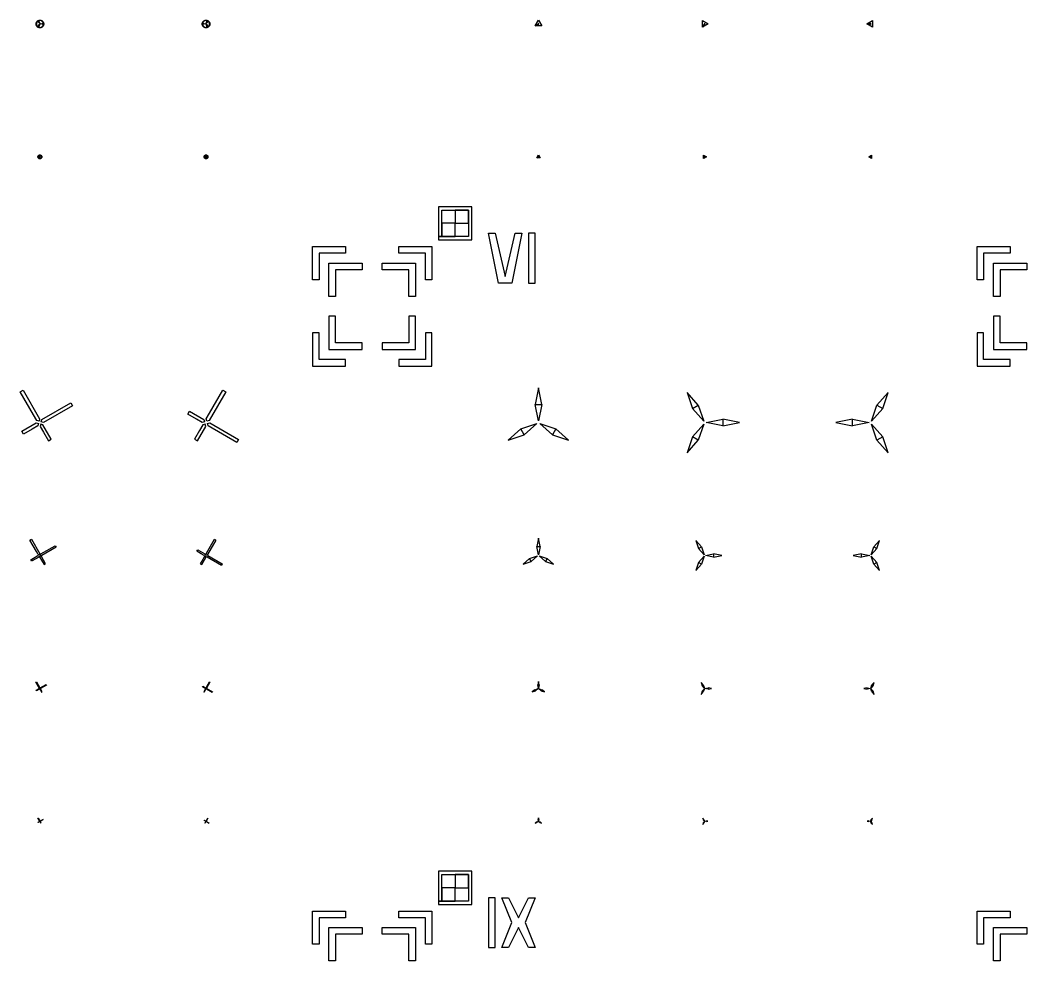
# Model space of a CAD drawing. Extents: x -467 to 127, y -467 to 127.
# Drawn here: x -175.9 to 127, y -467 to -183.8 of the extents above; entities that cross this region are included whole.
import ezdxf

# ---------------------------------------------------------------- set-up
doc = ezdxf.new("R2010")
doc.units = 13
doc.layers.add('ALIGN', color=5, linetype='Continuous')
doc.layers.add('MAGNET', color=11, linetype='Continuous')

msp = doc.modelspace()

# ---------------------------------------------------------------- linework, layer by layer
at = {"layer": 'ALIGN'}
for points in [[(-50, -250), (-40, -250), (-40, -240), (-50, -240), (-50, -249), (-49, -249), (-49, -241), (-41, -241), (-41, -249), (-50, -249), (-50, -250)], [(-45, -245), (-41, -245), (-41, -241), (-45, -241)], [(-49, -249), (-45, -249), (-45, -245), (-49, -245)], [(-23, -263), (-21, -263), (-21, -248), (-23, -248)], [(-88, -252), (-78, -252), (-78, -254), (-86, -254), (-86, -262), (-88, -262)], [(-52, -252), (-52, -262), (-54, -262), (-54, -254), (-62, -254), (-62, -252)], [(112, -252), (122, -252), (122, -254), (114, -254), (114, -262), (112, -262)], [(-83, -257), (-73, -257), (-73, -259), (-81, -259), (-81, -267), (-83, -267)], [(-57, -257), (-57, -267), (-59, -267), (-59, -259), (-67, -259), (-67, -257)], [(117, -257), (127, -257), (127, -259), (119, -259), (119, -267), (117, -267)], [(-83, -283), (-73, -283), (-73, -281), (-81, -281), (-81, -273), (-83, -273)], [(-57, -283), (-57, -273), (-59, -273), (-59, -281), (-67, -281), (-67, -283)], [(117, -283), (127, -283), (127, -281), (119, -281), (119, -273), (117, -273)], [(-88, -288), (-78, -288), (-78, -286), (-86, -286), (-86, -278), (-88, -278)], [(-52, -288), (-52, -278), (-54, -278), (-54, -286), (-62, -286), (-62, -288)], [(112, -288), (122, -288), (122, -286), (114, -286), (114, -278), (112, -278)], [(-50, -450), (-40, -450), (-40, -440), (-50, -440), (-50, -449), (-49, -449), (-49, -441), (-41, -441), (-41, -449), (-50, -449), (-50, -450)], [(-45, -445), (-41, -445), (-41, -441), (-45, -441)], [(-49, -449), (-45, -449), (-45, -445), (-49, -445)], [(-35, -463), (-33, -463), (-33, -448), (-35, -448)], [(-88, -452), (-78, -452), (-78, -454), (-86, -454), (-86, -462), (-88, -462)], [(-52, -452), (-52, -462), (-54, -462), (-54, -454), (-62, -454), (-62, -452)], [(112, -452), (122, -452), (122, -454), (114, -454), (114, -462), (112, -462)], [(-83, -457), (-73, -457), (-73, -459), (-81, -459), (-81, -467), (-83, -467)], [(-57, -457), (-57, -467), (-59, -467), (-59, -459), (-67, -459), (-67, -457)], [(117, -457), (127, -457), (127, -459), (119, -459), (119, -467), (117, -467)]]:
    msp.add_lwpolyline(points, close=True, dxfattribs=at)
for points in [[(-35, -248), (-33, -248), (-30, -261), (-27, -248), (-25, -248), (-28, -263), (-32, -263), (-35, -248)], [(-31, -448), (-29, -448), (-26, -454), (-23, -448), (-21, -448), (-24, -455.5), (-21, -463), (-23, -463), (-26, -457), (-29, -463), (-31, -463), (-28, -455.5), (-31, -448)]]:
    msp.add_lwpolyline(points, dxfattribs=at)
at = {"layer": 'MAGNET'}
for points in [[(-171.04, -185), (-171.14, -185), (-171.13, -184.88), (-171.12, -184.76), (-171.08, -184.65), (-171.04, -184.53), (-170.99, -184.43), (-170.92, -184.33), (-170.85, -184.23), (-170.76, -184.15), (-170.67, -184.07), (-170.57, -184.01), (-170.46, -183.95), (-170.35, -183.91), (-170.23, -183.88), (-170.12, -183.86), (-169.99, -183.85), (-169.99, -183.95), (-170.11, -183.96), (-170.23, -183.98), (-170.34, -184.01), (-170.45, -184.06), (-170.56, -184.12), (-170.65, -184.19), (-170.74, -184.27), (-170.82, -184.36), (-170.89, -184.46), (-170.94, -184.56), (-170.99, -184.68), (-171.02, -184.79), (-171.04, -184.91), (-171.04, -185)], [(-170.72, -184.15), (-170.38, -183.95), (-170.05, -184.91), (-170.72, -184.15)], [(-169.99, -183.95), (-169.99, -183.85), (-169.87, -183.86), (-169.75, -183.87), (-169.64, -183.91), (-169.52, -183.95), (-169.42, -184), (-169.32, -184.07), (-169.22, -184.14), (-169.14, -184.23), (-169.06, -184.32), (-169, -184.42), (-168.94, -184.53), (-168.9, -184.64), (-168.87, -184.76), (-168.85, -184.87), (-168.84, -185), (-168.94, -185), (-168.95, -184.88), (-168.97, -184.76), (-169, -184.65), (-169.05, -184.54), (-169.11, -184.43), (-169.18, -184.34), (-169.26, -184.25), (-169.35, -184.17), (-169.45, -184.1), (-169.55, -184.05), (-169.67, -184), (-169.78, -183.97), (-169.9, -183.95), (-169.99, -183.95)], [(-121.04, -185), (-121.14, -185), (-121.13, -184.88), (-121.12, -184.76), (-121.08, -184.65), (-121.04, -184.53), (-120.99, -184.43), (-120.92, -184.33), (-120.85, -184.23), (-120.76, -184.15), (-120.67, -184.07), (-120.57, -184.01), (-120.46, -183.95), (-120.35, -183.91), (-120.23, -183.88), (-120.12, -183.86), (-119.99, -183.85), (-119.99, -183.95), (-120.11, -183.96), (-120.23, -183.98), (-120.34, -184.01), (-120.45, -184.06), (-120.56, -184.12), (-120.65, -184.19), (-120.74, -184.27), (-120.82, -184.36), (-120.89, -184.46), (-120.94, -184.56), (-120.99, -184.68), (-121.02, -184.79), (-121.04, -184.91), (-121.04, -185)], [(-119.99, -183.95), (-119.99, -183.85), (-119.87, -183.86), (-119.75, -183.87), (-119.64, -183.91), (-119.52, -183.95), (-119.42, -184), (-119.32, -184.07), (-119.22, -184.14), (-119.14, -184.23), (-119.06, -184.32), (-119, -184.42), (-118.94, -184.53), (-118.9, -184.64), (-118.87, -184.76), (-118.85, -184.87), (-118.84, -185), (-118.94, -185), (-118.95, -184.88), (-118.97, -184.76), (-119, -184.65), (-119.05, -184.54), (-119.11, -184.43), (-119.18, -184.34), (-119.26, -184.25), (-119.35, -184.17), (-119.45, -184.1), (-119.55, -184.05), (-119.67, -184), (-119.78, -183.97), (-119.9, -183.95), (-119.99, -183.95)], [(-119.62, -183.95), (-119.28, -184.15), (-119.95, -184.91), (-119.62, -183.95)], [(-20.09, -185.05), (-20.07, -185.07), (-20.06, -185.08), (-20.04, -185.09), (-20.02, -185.1), (-20, -185.1), (-19.98, -185.1), (-19.96, -185.09), (-19.95, -185.09), (-19.93, -185.07), (-19.92, -185.06), (-19.91, -185.04), (-19.9, -185.02), (-19.9, -185), (-19.9, -184.98), (-19.91, -184.96), (-19.92, -184.94), (-19.93, -184.93), (-19.95, -184.92), (-19.96, -184.91), (-19.98, -184.9), (-20, -184.9), (-20.02, -184.9), (-20.04, -184.91), (-20.06, -184.92), (-20.07, -184.93), (-20.09, -184.95), (-20.09, -184.97), (-20.1, -184.99), (-20.1, -185.01), (-20.1, -185.03), (-20.09, -185.04), (-20.09, -185.05), (-21, -185.58), (-20, -183.85), (-19, -185.58), (-21, -185.58), (-20.09, -185.05)], [(29.95, -185.09), (29.97, -185.1), (29.99, -185.1), (30.01, -185.1), (30.03, -185.1), (30.05, -185.09), (30.06, -185.08), (30.08, -185.06), (30.09, -185.05), (30.1, -185.03), (30.1, -185.01), (30.1, -184.99), (30.1, -184.97), (30.09, -184.95), (30.08, -184.94), (30.06, -184.92), (30.04, -184.91), (30.03, -184.9), (30.01, -184.9), (29.99, -184.9), (29.97, -184.91), (29.95, -184.92), (29.93, -184.93), (29.92, -184.94), (29.91, -184.96), (29.9, -184.98), (29.9, -185), (29.9, -185.02), (29.91, -185.04), (29.92, -185.06), (29.93, -185.07), (29.94, -185.08), (29.95, -185.09), (29.42, -186), (29.42, -184), (31.15, -185), (29.42, -186), (29.95, -185.09)], [(79.9, -185), (79.9, -185.02), (79.91, -185.04), (79.92, -185.06), (79.93, -185.07), (79.95, -185.08), (79.96, -185.09), (79.98, -185.1), (80, -185.1), (80.02, -185.1), (80.04, -185.09), (80.06, -185.08), (80.07, -185.07), (80.09, -185.05), (80.09, -185.03), (80.1, -185.01), (80.1, -184.99), (80.1, -184.97), (80.09, -184.96), (80.08, -184.94), (80.06, -184.92), (80.05, -184.91), (80.03, -184.91), (80.01, -184.9), (79.99, -184.9), (79.97, -184.91), (79.95, -184.91), (79.94, -184.92), (79.92, -184.94), (79.91, -184.96), (79.9, -184.97), (79.9, -184.99), (79.9, -185), (78.85, -185), (80.58, -184), (80.58, -186), (78.85, -185), (79.9, -185)], [(-169.99, -186.05), (-169.99, -186.15), (-170.11, -186.14), (-170.23, -186.13), (-170.34, -186.09), (-170.46, -186.05), (-170.56, -186), (-170.66, -185.93), (-170.76, -185.86), (-170.84, -185.77), (-170.92, -185.68), (-170.98, -185.58), (-171.04, -185.47), (-171.08, -185.36), (-171.11, -185.24), (-171.13, -185.13), (-171.14, -185), (-171.04, -185), (-171.03, -185.12), (-171.01, -185.24), (-170.98, -185.35), (-170.93, -185.46), (-170.87, -185.57), (-170.8, -185.66), (-170.72, -185.75), (-170.63, -185.83), (-170.53, -185.9), (-170.43, -185.95), (-170.31, -186), (-170.2, -186.03), (-170.08, -186.05), (-169.99, -186.05)], [(-170.38, -186.05), (-170.72, -185.85), (-170.05, -185.09), (-170.38, -186.05)], [(-168.94, -185), (-168.84, -185), (-168.85, -185.12), (-168.86, -185.24), (-168.9, -185.35), (-168.94, -185.47), (-168.99, -185.57), (-169.06, -185.67), (-169.13, -185.77), (-169.22, -185.85), (-169.31, -185.93), (-169.41, -185.99), (-169.52, -186.05), (-169.63, -186.09), (-169.75, -186.12), (-169.86, -186.14), (-169.99, -186.15), (-169.99, -186.05), (-169.87, -186.04), (-169.75, -186.02), (-169.64, -185.99), (-169.53, -185.94), (-169.42, -185.88), (-169.33, -185.81), (-169.24, -185.73), (-169.16, -185.64), (-169.09, -185.54), (-169.04, -185.44), (-168.99, -185.32), (-168.96, -185.21), (-168.94, -185.09), (-168.94, -185)], [(-168.9, -184.8), (-168.9, -185.2), (-169.9, -185), (-168.9, -184.8)], [(-119.99, -186.05), (-119.99, -186.15), (-120.11, -186.14), (-120.23, -186.13), (-120.34, -186.09), (-120.46, -186.05), (-120.56, -186), (-120.66, -185.93), (-120.76, -185.86), (-120.84, -185.77), (-120.92, -185.68), (-120.98, -185.58), (-121.04, -185.47), (-121.08, -185.36), (-121.11, -185.24), (-121.13, -185.13), (-121.14, -185), (-121.04, -185), (-121.03, -185.12), (-121.01, -185.24), (-120.98, -185.35), (-120.93, -185.46), (-120.87, -185.57), (-120.8, -185.66), (-120.72, -185.75), (-120.63, -185.83), (-120.53, -185.9), (-120.43, -185.95), (-120.31, -186), (-120.2, -186.03), (-120.08, -186.05), (-119.99, -186.05)], [(-121.1, -185.2), (-121.1, -184.8), (-120.1, -185), (-121.1, -185.2)], [(-118.94, -185), (-118.84, -185), (-118.85, -185.12), (-118.86, -185.24), (-118.9, -185.35), (-118.94, -185.47), (-118.99, -185.57), (-119.06, -185.67), (-119.13, -185.77), (-119.22, -185.85), (-119.31, -185.93), (-119.41, -185.99), (-119.52, -186.05), (-119.63, -186.09), (-119.75, -186.12), (-119.86, -186.14), (-119.99, -186.15), (-119.99, -186.05), (-119.87, -186.04), (-119.75, -186.02), (-119.64, -185.99), (-119.53, -185.94), (-119.42, -185.88), (-119.33, -185.81), (-119.24, -185.73), (-119.16, -185.64), (-119.09, -185.54), (-119.04, -185.44), (-118.99, -185.32), (-118.96, -185.21), (-118.94, -185.09), (-118.94, -185)], [(-119.28, -185.85), (-119.62, -186.05), (-119.95, -185.09), (-119.28, -185.85)], [(-170.51, -225), (-170.56, -225), (-170.56, -224.94), (-170.55, -224.88), (-170.54, -224.82), (-170.52, -224.77), (-170.49, -224.71), (-170.46, -224.66), (-170.42, -224.62), (-170.38, -224.57), (-170.33, -224.54), (-170.28, -224.5), (-170.23, -224.48), (-170.17, -224.45), (-170.11, -224.44), (-170.05, -224.43), (-169.99, -224.42), (-169.99, -224.47), (-170.05, -224.48), (-170.11, -224.49), (-170.17, -224.51), (-170.22, -224.53), (-170.27, -224.56), (-170.32, -224.59), (-170.37, -224.63), (-170.41, -224.68), (-170.44, -224.73), (-170.47, -224.78), (-170.49, -224.84), (-170.5, -224.9), (-170.51, -224.96), (-170.51, -225)], [(-169.99, -225.52), (-169.99, -225.57), (-170.05, -225.57), (-170.11, -225.56), (-170.17, -225.55), (-170.22, -225.53), (-170.28, -225.5), (-170.33, -225.47), (-170.37, -225.43), (-170.42, -225.39), (-170.45, -225.34), (-170.49, -225.29), (-170.51, -225.24), (-170.54, -225.18), (-170.55, -225.12), (-170.56, -225.06), (-170.56, -225), (-170.51, -225), (-170.51, -225.06), (-170.5, -225.12), (-170.48, -225.18), (-170.46, -225.23), (-170.43, -225.28), (-170.4, -225.33), (-170.36, -225.38), (-170.31, -225.42), (-170.26, -225.45), (-170.21, -225.48), (-170.15, -225.5), (-170.09, -225.51), (-170.03, -225.52), (-169.99, -225.52)], [(-170.36, -224.57), (-170.19, -224.47), (-170.03, -224.96), (-170.36, -224.57)], [(-170.19, -225.53), (-170.36, -225.43), (-170.03, -225.04), (-170.19, -225.53)], [(-169.99, -224.47), (-169.99, -224.42), (-169.93, -224.43), (-169.87, -224.44), (-169.81, -224.45), (-169.76, -224.47), (-169.7, -224.5), (-169.65, -224.53), (-169.61, -224.57), (-169.56, -224.61), (-169.53, -224.66), (-169.49, -224.71), (-169.47, -224.76), (-169.44, -224.82), (-169.43, -224.88), (-169.42, -224.94), (-169.41, -225), (-169.46, -225), (-169.47, -224.94), (-169.48, -224.88), (-169.5, -224.82), (-169.52, -224.77), (-169.55, -224.72), (-169.58, -224.67), (-169.62, -224.62), (-169.67, -224.58), (-169.72, -224.55), (-169.77, -224.52), (-169.83, -224.5), (-169.89, -224.49), (-169.95, -224.48), (-169.99, -224.47)], [(-169.46, -225), (-169.41, -225), (-169.42, -225.06), (-169.43, -225.12), (-169.44, -225.18), (-169.46, -225.23), (-169.49, -225.29), (-169.52, -225.34), (-169.56, -225.38), (-169.6, -225.43), (-169.65, -225.46), (-169.7, -225.5), (-169.75, -225.52), (-169.81, -225.55), (-169.87, -225.56), (-169.93, -225.57), (-169.99, -225.57), (-169.99, -225.52), (-169.93, -225.52), (-169.87, -225.51), (-169.81, -225.49), (-169.76, -225.47), (-169.71, -225.44), (-169.66, -225.41), (-169.61, -225.37), (-169.57, -225.32), (-169.54, -225.27), (-169.51, -225.22), (-169.49, -225.16), (-169.48, -225.1), (-169.47, -225.04), (-169.46, -225)], [(-169.45, -224.9), (-169.45, -225.1), (-169.95, -225), (-169.45, -224.9)], [(-120.51, -225), (-120.56, -225), (-120.56, -224.94), (-120.55, -224.88), (-120.54, -224.82), (-120.52, -224.77), (-120.49, -224.71), (-120.46, -224.66), (-120.42, -224.62), (-120.38, -224.57), (-120.33, -224.54), (-120.28, -224.5), (-120.23, -224.48), (-120.17, -224.45), (-120.11, -224.44), (-120.05, -224.43), (-119.99, -224.42), (-119.99, -224.47), (-120.05, -224.48), (-120.11, -224.49), (-120.17, -224.51), (-120.22, -224.53), (-120.27, -224.56), (-120.32, -224.59), (-120.37, -224.63), (-120.41, -224.68), (-120.44, -224.73), (-120.47, -224.78), (-120.49, -224.84), (-120.5, -224.9), (-120.51, -224.96), (-120.51, -225)], [(-119.99, -225.52), (-119.99, -225.57), (-120.05, -225.57), (-120.11, -225.56), (-120.17, -225.55), (-120.22, -225.53), (-120.28, -225.5), (-120.33, -225.47), (-120.37, -225.43), (-120.42, -225.39), (-120.45, -225.34), (-120.49, -225.29), (-120.51, -225.24), (-120.54, -225.18), (-120.55, -225.12), (-120.56, -225.06), (-120.56, -225), (-120.51, -225), (-120.51, -225.06), (-120.5, -225.12), (-120.48, -225.18), (-120.46, -225.23), (-120.43, -225.28), (-120.4, -225.33), (-120.36, -225.38), (-120.31, -225.42), (-120.26, -225.45), (-120.21, -225.48), (-120.15, -225.5), (-120.09, -225.51), (-120.03, -225.52), (-119.99, -225.52)], [(-120.55, -225.1), (-120.55, -224.9), (-120.05, -225), (-120.55, -225.1)], [(-119.99, -224.47), (-119.99, -224.42), (-119.93, -224.43), (-119.87, -224.44), (-119.81, -224.45), (-119.76, -224.47), (-119.7, -224.5), (-119.65, -224.53), (-119.61, -224.57), (-119.56, -224.61), (-119.53, -224.66), (-119.49, -224.71), (-119.47, -224.76), (-119.44, -224.82), (-119.43, -224.88), (-119.42, -224.94), (-119.41, -225), (-119.46, -225), (-119.47, -224.94), (-119.48, -224.88), (-119.5, -224.82), (-119.52, -224.77), (-119.55, -224.72), (-119.58, -224.67), (-119.62, -224.62), (-119.67, -224.58), (-119.72, -224.55), (-119.77, -224.52), (-119.83, -224.5), (-119.89, -224.49), (-119.95, -224.48), (-119.99, -224.47)], [(-119.46, -225), (-119.41, -225), (-119.42, -225.06), (-119.43, -225.12), (-119.44, -225.18), (-119.46, -225.23), (-119.49, -225.29), (-119.52, -225.34), (-119.56, -225.38), (-119.6, -225.43), (-119.65, -225.46), (-119.7, -225.5), (-119.75, -225.52), (-119.81, -225.55), (-119.87, -225.56), (-119.93, -225.57), (-119.99, -225.57), (-119.99, -225.52), (-119.93, -225.52), (-119.87, -225.51), (-119.81, -225.49), (-119.76, -225.47), (-119.71, -225.44), (-119.66, -225.41), (-119.61, -225.37), (-119.57, -225.32), (-119.54, -225.27), (-119.51, -225.22), (-119.49, -225.16), (-119.48, -225.1), (-119.47, -225.04), (-119.46, -225)], [(-119.81, -224.47), (-119.64, -224.57), (-119.97, -224.96), (-119.81, -224.47)], [(-119.64, -225.43), (-119.81, -225.53), (-119.97, -225.04), (-119.64, -225.43)], [(-20.04, -225.03), (-20.04, -225.03), (-20.03, -225.04), (-20.02, -225.05), (-20.01, -225.05), (-20, -225.05), (-19.99, -225.05), (-19.98, -225.05), (-19.97, -225.04), (-19.97, -225.04), (-19.96, -225.03), (-19.95, -225.02), (-19.95, -225.01), (-19.95, -225), (-19.95, -224.99), (-19.95, -224.98), (-19.96, -224.97), (-19.96, -224.96), (-19.97, -224.96), (-19.98, -224.95), (-19.99, -224.95), (-20, -224.95), (-20.01, -224.95), (-20.02, -224.96), (-20.03, -224.96), (-20.04, -224.97), (-20.04, -224.97), (-20.05, -224.98), (-20.05, -224.99), (-20.05, -225), (-20.05, -225.01), (-20.04, -225.02), (-20.04, -225.03), (-20.5, -225.29), (-20, -224.42), (-19.5, -225.29), (-20.5, -225.29), (-20.04, -225.03)], [(29.98, -225.04), (29.98, -225.05), (29.99, -225.05), (30, -225.05), (30.01, -225.05), (30.02, -225.04), (30.03, -225.04), (30.04, -225.03), (30.04, -225.02), (30.05, -225.01), (30.05, -225), (30.05, -224.99), (30.05, -224.99), (30.04, -224.98), (30.04, -224.97), (30.03, -224.96), (30.02, -224.96), (30.01, -224.95), (30, -224.95), (29.99, -224.95), (29.98, -224.95), (29.97, -224.96), (29.97, -224.96), (29.96, -224.97), (29.95, -224.98), (29.95, -224.99), (29.95, -225), (29.95, -225.01), (29.95, -225.02), (29.96, -225.03), (29.96, -225.04), (29.97, -225.04), (29.98, -225.04), (29.71, -225.5), (29.71, -224.5), (30.58, -225), (29.71, -225.5), (29.98, -225.04)], [(79.95, -225), (79.95, -225.01), (79.95, -225.02), (79.96, -225.03), (79.97, -225.04), (79.97, -225.04), (79.98, -225.05), (79.99, -225.05), (80, -225.05), (80.01, -225.05), (80.02, -225.05), (80.03, -225.04), (80.04, -225.03), (80.04, -225.03), (80.05, -225.02), (80.05, -225.01), (80.05, -225), (80.05, -224.99), (80.04, -224.98), (80.04, -224.97), (80.03, -224.96), (80.02, -224.96), (80.02, -224.95), (80.01, -224.95), (80, -224.95), (79.99, -224.95), (79.98, -224.96), (79.97, -224.96), (79.96, -224.97), (79.96, -224.98), (79.95, -224.99), (79.95, -225), (79.95, -225), (79.42, -225), (80.29, -224.5), (80.29, -225.5), (79.42, -225), (79.95, -225)], [(-21, -299.5), (-19, -299.5), (-20, -294.5), (-21, -299.5)], [(26.38, -300.74), (28.12, -299.74), (24.75, -295.91), (26.38, -300.74)], [(81.88, -299.74), (83.62, -300.74), (85.25, -295.91), (81.88, -299.74)], [(-21, -299.5), (-19, -299.5), (-20, -304.5), (-21, -299.5)], [(26.38, -300.74), (28.12, -299.74), (29.75, -304.57), (26.38, -300.74)], [(81.88, -299.74), (83.62, -300.74), (80.25, -304.57), (81.88, -299.74)], [(-24.26, -308.62), (-25.26, -306.88), (-20.43, -305.25), (-24.26, -308.62)], [(-14.74, -306.88), (-15.74, -308.62), (-19.57, -305.25), (-14.74, -306.88)], [(28.12, -310.26), (26.38, -309.26), (29.75, -305.43), (28.12, -310.26)], [(35.5, -304), (35.5, -306), (30.5, -305), (35.5, -304)], [(35.5, -304), (35.5, -306), (40.5, -305), (35.5, -304)], [(74.5, -306), (74.5, -304), (69.5, -305), (74.5, -306)], [(74.5, -306), (74.5, -304), (79.5, -305), (74.5, -306)], [(83.62, -309.26), (81.88, -310.26), (80.25, -305.43), (83.62, -309.26)], [(-24.26, -308.62), (-25.26, -306.88), (-29.09, -310.25), (-24.26, -308.62)], [(-14.74, -306.88), (-15.74, -308.62), (-10.91, -310.25), (-14.74, -306.88)], [(28.12, -310.26), (26.38, -309.26), (24.75, -314.09), (28.12, -310.26)], [(83.62, -309.26), (81.88, -310.26), (85.25, -314.09), (83.62, -309.26)], [(-20.5, -342.25), (-19.5, -342.25), (-20, -339.75), (-20.5, -342.25)], [(-20.5, -342.25), (-19.5, -342.25), (-20, -344.75), (-20.5, -342.25)], [(28.19, -342.87), (29.06, -342.37), (27.37, -340.45), (28.19, -342.87)], [(80.94, -342.37), (81.81, -342.87), (82.62, -340.45), (80.94, -342.37)], [(-22.13, -346.81), (-22.63, -345.94), (-20.22, -345.12), (-22.13, -346.81)], [(-17.37, -345.94), (-17.87, -346.81), (-19.78, -345.12), (-17.37, -345.94)], [(28.19, -342.87), (29.06, -342.37), (29.88, -344.78), (28.19, -342.87)], [(29.06, -347.63), (28.19, -347.13), (29.88, -345.22), (29.06, -347.63)], [(32.75, -344.5), (32.75, -345.5), (30.25, -345), (32.75, -344.5)], [(32.75, -344.5), (32.75, -345.5), (35.25, -345), (32.75, -344.5)], [(77.25, -345.5), (77.25, -344.5), (74.75, -345), (77.25, -345.5)], [(77.25, -345.5), (77.25, -344.5), (79.75, -345), (77.25, -345.5)], [(80.94, -342.37), (81.81, -342.87), (80.13, -344.78), (80.94, -342.37)], [(81.81, -347.13), (80.94, -347.63), (80.13, -345.22), (81.81, -347.13)], [(-22.13, -346.81), (-22.63, -345.94), (-24.55, -347.63), (-22.13, -346.81)], [(-17.37, -345.94), (-17.87, -346.81), (-15.45, -347.63), (-17.37, -345.94)], [(29.06, -347.63), (28.19, -347.13), (27.37, -349.55), (29.06, -347.63)], [(81.81, -347.13), (80.94, -347.63), (82.62, -349.55), (81.81, -347.13)], [(-20.2, -383.9), (-19.8, -383.9), (-20, -382.9), (-20.2, -383.9)], [(-20.2, -383.9), (-19.8, -383.9), (-20, -384.9), (-20.2, -383.9)], [(29.28, -384.15), (29.62, -383.95), (28.95, -383.18), (29.28, -384.15)], [(29.28, -384.15), (29.62, -383.95), (29.95, -384.91), (29.28, -384.15)], [(80.38, -383.95), (80.72, -384.15), (80.05, -384.91), (80.38, -383.95)], [(80.38, -383.95), (80.72, -384.15), (81.05, -383.18), (80.38, -383.95)], [(-20.85, -385.72), (-21.05, -385.38), (-21.82, -386.05), (-20.85, -385.72)], [(-20.85, -385.72), (-21.05, -385.38), (-20.09, -385.05), (-20.85, -385.72)], [(-18.95, -385.38), (-19.15, -385.72), (-19.91, -385.05), (-18.95, -385.38)], [(-18.95, -385.38), (-19.15, -385.72), (-18.18, -386.05), (-18.95, -385.38)], [(29.62, -386.05), (29.28, -385.85), (28.95, -386.82), (29.62, -386.05)], [(29.62, -386.05), (29.28, -385.85), (29.95, -385.09), (29.62, -386.05)], [(31.1, -384.8), (31.1, -385.2), (30.1, -385), (31.1, -384.8)], [(31.1, -384.8), (31.1, -385.2), (32.1, -385), (31.1, -384.8)], [(78.9, -385.2), (78.9, -384.8), (77.9, -385), (78.9, -385.2)], [(78.9, -385.2), (78.9, -384.8), (79.9, -385), (78.9, -385.2)], [(80.72, -385.85), (80.38, -386.05), (80.05, -385.09), (80.72, -385.85)], [(80.72, -385.85), (80.38, -386.05), (81.05, -386.82), (80.72, -385.85)], [(-20.1, -424.45), (-19.9, -424.45), (-20, -423.95), (-20.1, -424.45)], [(29.64, -424.57), (29.81, -424.47), (29.47, -424.09), (29.64, -424.57)], [(80.19, -424.47), (80.36, -424.57), (80.52, -424.09), (80.19, -424.47)], [(-20.43, -425.36), (-20.53, -425.19), (-20.91, -425.53), (-20.43, -425.36)], [(-20.43, -425.36), (-20.53, -425.19), (-20.04, -425.02), (-20.43, -425.36)], [(-20.1, -424.45), (-19.9, -424.45), (-20, -424.95), (-20.1, -424.45)], [(-19.47, -425.19), (-19.57, -425.36), (-19.96, -425.02), (-19.47, -425.19)], [(-19.47, -425.19), (-19.57, -425.36), (-19.09, -425.53), (-19.47, -425.19)], [(29.81, -425.53), (29.64, -425.43), (29.47, -425.91), (29.81, -425.53)], [(29.64, -424.57), (29.81, -424.47), (29.98, -424.96), (29.64, -424.57)], [(29.81, -425.53), (29.64, -425.43), (29.98, -425.04), (29.81, -425.53)], [(30.55, -424.9), (30.55, -425.1), (30.05, -425), (30.55, -424.9)], [(30.55, -424.9), (30.55, -425.1), (31.05, -425), (30.55, -424.9)], [(79.45, -425.1), (79.45, -424.9), (78.95, -425), (79.45, -425.1)], [(79.45, -425.1), (79.45, -424.9), (79.95, -425), (79.45, -425.1)], [(80.19, -424.47), (80.36, -424.57), (80.02, -424.96), (80.19, -424.47)], [(80.36, -425.43), (80.19, -425.53), (80.02, -425.04), (80.36, -425.43)], [(80.36, -425.43), (80.19, -425.53), (80.52, -425.91), (80.36, -425.43)]]:
    msp.add_lwpolyline(points, dxfattribs=at)
for points in [[(-175.93, -295.72), (-175.07, -295.22), (-170.07, -303.88), (-170.25, -304.57), (-170.93, -304.38), (-171.93, -302.65)], [(-114.93, -295.22), (-114.07, -295.72), (-119.07, -304.38), (-119.75, -304.57), (-119.93, -303.88), (-118.93, -302.15)], [(-160.72, -299.07), (-160.22, -299.93), (-168.88, -304.93), (-169.57, -304.75), (-169.38, -304.07)], [(-125.45, -302.43), (-124.95, -301.57), (-120.62, -304.07), (-120.43, -304.75), (-121.12, -304.93), (-122.85, -303.93)], [(-174.95, -308.43), (-175.45, -307.57), (-171.12, -305.07), (-170.43, -305.25), (-170.62, -305.93), (-172.35, -306.93)], [(-167.43, -310.45), (-166.57, -309.95), (-169.07, -305.62), (-169.75, -305.43), (-169.93, -306.12), (-168.93, -307.85)], [(-123.43, -309.95), (-122.57, -310.45), (-120.07, -306.12), (-120.25, -305.43), (-120.93, -305.62), (-121.93, -307.35)], [(-110.22, -310.07), (-110.72, -310.93), (-119.38, -305.93), (-119.57, -305.25), (-118.88, -305.07)], [(-172.97, -340.36), (-172.53, -340.11), (-170.03, -344.44), (-170.12, -344.78), (-170.47, -344.69), (-170.97, -343.83)], [(-165.36, -342.03), (-165.11, -342.47), (-169.44, -344.97), (-169.78, -344.88), (-169.69, -344.53)], [(-117.47, -340.11), (-117.03, -340.36), (-119.53, -344.69), (-119.88, -344.78), (-119.97, -344.44), (-119.47, -343.58)], [(-172.47, -346.72), (-172.72, -346.28), (-170.56, -345.03), (-170.22, -345.12), (-170.31, -345.47), (-171.17, -345.97)], [(-168.72, -347.72), (-168.28, -347.47), (-169.53, -345.31), (-169.88, -345.22), (-169.97, -345.56), (-169.47, -346.42)], [(-122.72, -343.72), (-122.47, -343.28), (-120.31, -344.53), (-120.22, -344.88), (-120.56, -344.97), (-121.42, -344.47)], [(-121.72, -347.47), (-121.28, -347.72), (-120.03, -345.56), (-120.12, -345.22), (-120.47, -345.31), (-120.97, -346.17)], [(-115.11, -347.53), (-115.36, -347.97), (-119.69, -345.47), (-119.78, -345.12), (-119.44, -345.03)], [(-171.19, -383.14), (-171.01, -383.04), (-170.01, -384.78), (-170.05, -384.91), (-170.19, -384.88), (-170.39, -384.53)], [(-168.14, -383.81), (-168.04, -383.99), (-169.78, -384.99), (-169.91, -384.95), (-169.88, -384.81)], [(-121.09, -384.49), (-120.99, -384.31), (-120.12, -384.81), (-120.09, -384.95), (-120.22, -384.99), (-120.57, -384.79)], [(-118.99, -383.04), (-118.81, -383.14), (-119.81, -384.88), (-119.95, -384.91), (-119.99, -384.78), (-119.79, -384.43)], [(-170.99, -385.69), (-171.09, -385.51), (-170.22, -385.01), (-170.09, -385.05), (-170.12, -385.19), (-170.47, -385.39)], [(-169.49, -386.09), (-169.31, -385.99), (-169.81, -385.12), (-169.95, -385.09), (-169.99, -385.22), (-169.79, -385.57)], [(-120.69, -385.99), (-120.51, -386.09), (-120.01, -385.22), (-120.05, -385.09), (-120.19, -385.12), (-120.39, -385.47)], [(-118.04, -386.01), (-118.14, -386.19), (-119.88, -385.19), (-119.91, -385.05), (-119.78, -385.01)], [(-170.59, -424.07), (-170.51, -424.02), (-170.01, -424.89), (-170.03, -424.96), (-170.09, -424.94), (-170.19, -424.77)], [(-119.49, -424.02), (-119.41, -424.07), (-119.91, -424.94), (-119.97, -424.96), (-119.99, -424.89), (-119.89, -424.72)], [(-170.49, -425.34), (-170.54, -425.26), (-170.11, -425.01), (-170.04, -425.02), (-170.06, -425.09), (-170.23, -425.19)], [(-169.74, -425.54), (-169.66, -425.49), (-169.91, -425.06), (-169.97, -425.04), (-169.99, -425.11), (-169.89, -425.28)], [(-169.07, -424.41), (-169.02, -424.49), (-169.89, -424.99), (-169.96, -424.98), (-169.94, -424.91)], [(-120.54, -424.74), (-120.49, -424.66), (-120.06, -424.91), (-120.04, -424.98), (-120.11, -424.99), (-120.28, -424.89)], [(-120.34, -425.49), (-120.26, -425.54), (-120.01, -425.11), (-120.03, -425.04), (-120.09, -425.06), (-120.19, -425.23)], [(-119.02, -425.51), (-119.07, -425.59), (-119.94, -425.09), (-119.96, -425.02), (-119.89, -425.01)]]:
    msp.add_lwpolyline(points, close=True, dxfattribs=at)

doc.saveas('drawing.dxf')
